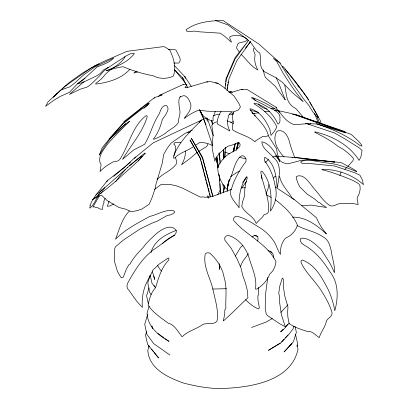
<?xml version="1.0" encoding="UTF-8"?>
<svg xmlns="http://www.w3.org/2000/svg" width="409" height="409" viewBox="0 0 409 409"><rect width="100%" height="100%" fill="white"/><g stroke="black" fill="none" stroke-linecap="round" stroke-linejoin="round"><path stroke-width="0.61" d="M224.74 157.097L224.991 152.015M225.149 148.84L225.211 147.572M224.909 157.133L225.379 147.634M185.461 150.967C185.589 155.819 184.086 160.665 181.545 164.766L189.694 158.707L197.368 152.22M225.395 85.205L225.569 83.303M225.681 82.035L225.962 78.871L235.093 57.679L248.744 40.159L235.129 58.881L226.509 78.62L224.976 88.482M258.703 287.512L258.411 294.874L257.859 295.896L257.982 300.16L259.372 307.88L258.401 308.897C253.447 306.985 249.286 303.36 245.492 299.725M320.763 122.812L320.861 121.764L320.431 120.865L316.433 113.789M223.432 192.746L224.551 186.586M227.205 191.458L227.833 185.108L228.902 180.834M273.483 257.885C274.229 254.383 271.484 250.891 267.931 250.671M267.767 277.379L265.329 296.014L265.257 308.805L266.126 313.621L267.271 315.426L279.848 323.836L285.799 327.006L284.869 325.441L281.433 314.802L279.618 302.486L279.485 296.085L278.744 293.442L279.792 286.06L282.312 278.074L282.905 278.376L283.411 279.766L283.534 287.813L284.833 296.188L287.962 306.995L287.639 312.011L287.839 316.852L289.076 323.427C294.393 327.573 301.162 329.393 307.486 331.479C312.271 330.62 315.569 335.416 319.291 337.64C320.661 332.236 324.72 327.895 326.085 322.384C326.402 318.151 332.19 317.65 332.088 312.997C329.971 304.981 325.671 297.634 321.249 290.676C315.114 280.789 305.83 273.146 301.039 262.435L301.08 260.886L302.277 260.012C315.267 264.659 322.052 277.931 328.09 289.414C331.326 296.3 333.442 303.248 334.807 310.707C338.345 297.742 338.785 282.829 329.905 271.76C324.337 262.752 317.793 254.291 309.035 248.171C306.004 245.472 300.349 244.5 300.18 239.602L300.845 238.263C308.79 237.281 315.37 244.362 320.866 249.214C325.692 256.74 331.116 263.974 334.235 272.445L334.536 271.903C334.7 264.603 332.169 257.69 331.137 250.564C330.037 245.165 328.105 239.224 322.798 236.653C314.95 231.392 305.267 229.996 297.011 225.528M227.169 88.676L227.45 86.79M227.634 85.532L227.823 84.274M228.007 83.012L228.191 81.754M227.041 90.849L228.948 78.871L236.755 60.813L250.543 41.585L245.507 48.104M261.555 178.943L261.561 175.584M173.84 155.834C174.546 152.087 177.399 148.027 174.459 144.556L173.656 144.04L174.878 142.567L180.763 142.542M236.627 148.569L237.235 145.553M237.481 144.341L237.726 143.135M235.303 143.932L233.723 151.243M207.787 144.055L207.501 145.415L206.269 146.79L198.442 151.575M236.448 150.282L238.135 142.26M227.184 188.794L228.933 180.752M227.174 189.633L229.51 179.045M233.769 149.551L235.139 143.482M232.977 152.01L234.715 144.612M268.146 135.558L276.612 148.866L277.21 153.002L279.659 161.581C275.559 153.932 270.973 143.815 261.847 141.775C262.087 148.61 269.47 152.501 273.411 157.414C282.645 164.786 278.826 177.307 277.409 187.189L277.169 187.445C276.208 176.816 275.099 163.237 264.991 157.301L264.378 157.946C263.606 161.069 266.637 163.14 267.864 165.65C271.75 171.78 273.841 178.764 275.109 185.865C277.619 194.587 275.523 203.846 270.405 211.177C272.041 197.711 271.315 181.76 261.924 171.105L261.09 171.32L260.789 172.261C263.028 185.466 269.72 198.084 268.447 211.842C267.69 213.779 265.773 214.198 264.066 214.715C262.189 218.304 258.493 220.313 256.244 223.493C253.539 216.044 245.252 213.544 241.796 206.489L242.45 202.112L244.546 196.095L244.853 188.585L245.743 183.079L247.246 178.094L246.944 176.749C240.047 185.303 238.759 197.118 239.122 207.782C235.18 201.775 227.184 195.41 231.862 187.705C234.556 178.784 239.331 170.727 244.664 163.171L245.119 162.859C248.13 159.674 243.759 153.217 240.068 156.765C233.907 163.181 233.319 172.726 229.464 180.497L228.928 180.972L228.135 183.626L227.399 188.753L226.612 189.111C221.238 183.222 217.746 175.308 217.7 167.261C220.926 160.374 226.438 154.387 233.539 151.437L234.51 147.168M266.003 193.641L267.956 189.06L268.902 184.546M296.929 346.454L297.66 343.841L295.549 334.429M149.152 306.111L147.087 313.151C147.516 326.418 158.385 335.385 169.086 341.418L165.052 338.55M150.042 275.344L147.787 282.962L149.73 292.578L151.182 294.613M147.634 314.434L144.73 324.214L146.79 334.194L153.697 343.606L169.904 355.038M150.967 252.803C153.712 241.111 165.64 234.214 176.248 230.456M149.075 346.172L147.802 350.39C149.034 369.025 168.426 377.732 183.759 383.136C195.839 386.168 208.099 388.586 220.604 388.55C248.34 387.712 291.034 382.231 298.008 349.25L297.077 345.032M149.05 287.808L146.601 295.84L148.349 303.867M339.833 175.558L341.091 171.933M146.616 331.592L145.522 335.063L147.598 344.398L158.569 357.931L154.265 352.543M230.134 92.72L230.528 91.514L232.435 92.301M293.989 326.152L292.936 329.148L288.882 334.271L281.203 342.578L268.401 350.355L280.354 343.141M236.601 149.403L239.107 142.373M183.15 84.678L185.824 84.126L186.744 84.356L186.887 84.929L184.991 87.725L187.394 87.306L187.133 87.582L206.617 81.897L210.18 81.539L217.91 83.267L223.605 87.117L234.101 96.11L238.795 103.339L240.436 106.887L238.401 109.955L233.15 112.071L228.017 111.253L221.739 111.749L207.046 111.166L198.697 110.128C193.59 112.184 188.718 114.883 184.449 118.375L184.515 118.007C187.491 113.748 192.256 109.275 190.614 103.533C189.311 100.45 187.675 96.417 184.024 95.548L180.594 96.698L179.439 97.695C178.222 101.299 179.193 105.082 179.413 108.784C181.345 113.574 178.181 117.94 178.258 122.761C175.108 127.485 169.623 129.31 165.655 133.083C162.092 135.635 158.217 137.695 154.106 139.213L153.247 139.106C158.155 133.37 160.538 126.217 162.496 119.055C164.822 116.084 167.276 112.976 168.058 109.106C167.987 107.582 167.368 105.9 165.829 105.333C160.42 106.146 160.696 112.511 157.925 115.992C152.409 124.939 150.159 135.41 144.582 144.295L133.682 149.939L122.531 159.392C130.88 145.374 142.209 132.91 147.138 117.03L147.061 115.813L145.911 115.788C132.102 126.453 129.045 145.476 119.73 159.541C117.414 162.46 113.508 160.573 111.11 163.068C107.051 165.405 103.078 168.012 100.047 171.616L101.008 165.487L100.972 163.999L100.256 163.268C97.731 155.926 103.83 149.694 107.536 144.07C114.576 136.212 122.225 128.62 129.663 121.217C116.805 129.668 106.713 141.77 99.295 155.164L102.184 147.731L107.501 141.187L123.119 123.682L141.713 109.137L147.557 105.456L149.162 103.37L148.201 103.329L143.682 106.647L123.436 122.823L108.947 139.091L112.782 136.304L117.772 131.877L125.67 123.554M240.298 266.54L242.823 261.264L248.498 253.616M199.377 122.296L201.223 120.696M253.963 48.114C252.031 51.018 256.152 53.196 254.899 56.289C254.055 61.105 255.681 65.762 257.803 69.995C250.937 66.299 246.576 59.463 240.993 54.244M215.318 111.478L213.917 115.297L213.421 115.675L213.033 117.409L213.13 120.619L212.348 120.967C207.297 119.459 201.77 116.202 200.257 110.819L200.645 110.415M109.111 201.167L107.347 206.269L109.822 205.998L113.768 203.907M254.889 115.926L255.042 115.619L254.608 115.272L254.914 115.885M309.731 124.699L310.375 123.62M220.241 190.047L217.614 195.011M233.672 111.948C231.704 115.261 232.68 119.06 233.309 122.582L232.302 125.839L232.609 129.817C239.684 134.581 248.57 135.895 254.914 141.811L255.722 140.747L262.854 136.361C264.705 136.161 266.919 136.954 268.35 135.313C265.436 124.627 255.686 117.966 249.904 109.106L250.277 108.728C260.267 111.366 266.515 121.187 270.196 130.272L269.94 130.768L271.055 135.374L274.782 130.793L276.878 126.887C271.934 116.872 263.335 109.546 254.086 103.809L254.214 103.17C264.935 105.123 273.539 114.142 277.808 123.968L278.289 124.07C279.833 122.945 280.257 120.906 279.853 119.111C281.53 111.32 270.845 109.034 265.743 105.778C261.07 103.16 255.978 101.156 251.632 98.022L251.832 97.414C261.821 100.849 271.239 105.911 279.725 112.178L276.77 108.748L276.356 107.424L247.021 89.423L241.29 89.387L232.583 92.102L230.819 92.025M105.128 198.345L103.661 201.693L104.167 202.056L102.971 205.231L102.439 209.393L99.689 208.927L97.909 207.798L95.261 207.363L94.423 206.668L92.823 207.133L99.479 195.799M235.287 256.136L240.691 247.179L242.91 245.466M106.672 181.882L107.383 180.666L124.535 167.199L134.167 158.314L153.288 142.802L201.775 120.041M100.747 193.733L104.689 187.654M101.856 189.71C97.178 195.267 95.512 203.621 89.883 208.135L89.765 207.291L90.369 205.676L89.965 205.569L91.718 201.545L95.931 194.955L107.383 180.666M257.302 241.08L257.967 240.001L257.972 238.36L257.706 236.78L256.714 235.712L254.643 235.298L252.067 237M138.247 160.972L142.347 155.987L139.679 157.588L129.648 165.594M242.603 182.557L246.673 176.892L244.73 179.362M115.691 181.622L119.546 176.371L125.507 169.341M129.377 210.998C121.724 218.887 119.459 229.454 115.461 239.234C125.328 229.403 137.736 223.007 149.801 216.412C157.572 214.638 164.674 209.689 172.797 210.405L174.638 211.504L174.495 212.588L172.951 213.702L171.023 214.745L167.02 215.584L157.225 221.167L151.678 223.294L140.088 228.958L123.861 239.725L115.583 246.601L114.857 248.079L114.367 252.92L114.367 260.042L114.903 262.849L117.444 271.418L120.752 277.169L121.606 277.849L123.257 277.21L126.427 269.056L128.861 264.792L130.067 263.989C133.4 257.69 138.339 252.506 143.232 247.399C147 242.082 151.831 237.92 156.56 233.462C161.601 229.398 171.345 223.171 176.299 230.625C176.698 233.83 173.856 235.932 171.294 237.184C164.985 241.392 158.83 246.157 152.511 250.482C141.698 258.984 134.454 270.87 127.884 282.737A6.508 5.015 -54.7 0 0 128.723 289.966L136.785 301.356L142.373 307.404C141.77 301.06 142.49 294.439 144.387 288.33C146.228 281.832 150.532 276.407 152.782 270.185L159.403 263.923L168.421 257.9L169.009 258.503L168.702 260.058C161.432 267.711 158.493 277.864 155.578 287.696C151.039 292.379 149.27 298.953 148.099 305.119C153.053 312.752 161.034 317.839 168.211 323.192C174.98 324.777 177.895 332.011 182.163 336.791C187.24 331.551 194.812 329.552 200.993 325.692C205.451 321.438 212.634 326.152 217.021 321.091C218.764 311.218 215.548 301.188 213.391 291.591C211.213 278.974 202.639 267.108 205.257 253.963L206.821 252.813L209.48 252.915C216.75 259.025 222.47 267.936 224.106 277.399C227.358 287.645 225.379 298.222 225.875 308.565L224.827 309.802L224.725 314.311L223.242 321.039C231.816 313.662 239.454 305.416 247.88 297.844L247.476 291.131L245.492 283.197L242.859 275.727L240.911 267.752L237.235 259.291L231.187 248.273L224.94 240.247L224.643 237.905L226.08 236.019L228.38 235.426C238.37 238.273 245.855 247.609 248.846 257.195C251.791 267.629 257.302 277.823 255.456 289.051L256.826 289.071C262.506 285.548 267.42 280.518 269.674 274.127C273.488 271.07 275.4 266.469 275.978 261.714C267.011 243.355 246.458 235.645 233.743 220.507L233.508 218.646L234.556 217.097L236.264 216.167C245.446 217.885 253.207 223.8 261.044 228.508A49.622 38.819 6 0 1 272.762 239.746C276.418 244.137 277.169 249.93 280.487 254.393C279.971 248.662 281.607 242.736 285.324 238.278C291.009 235.881 295.707 231.151 297.461 225.195C293.028 214.577 284.168 206.443 275.185 199.643M265.656 162.378L268.447 159.418M241.596 188.094L246.535 181.417M129.898 69.305C121.468 78.758 108.002 82.623 95.788 84.075L95.757 83.477L100.921 79.351L103.61 76.468C109.269 68.436 120.486 65.522 124.96 56.856L124.847 56.626M113.702 176.376L130.481 162.194M273.335 178.155L274.787 176.57L275.932 176.248M289.628 346.152L293.432 341.663L296.361 332.302L295.058 326.382M149.091 103.114L143.902 108.313M289.255 323.1L283.8 329.143L280.61 331.924L283.13 329.24M221.08 111.504C218.856 114.944 217.118 119.234 217.153 123.375L217.741 124.178L229.93 131.028C227.522 126.928 226.862 121.688 228.329 117.138L228.135 116.054L229.991 113.574L231.729 112.092M287.931 304.802L280.804 312.44M286.08 326.111L287.762 324.317M281.637 341.776L284.209 339.046M285.492 337.681L288.059 334.945M158.641 96.268L159.709 95.225L183.247 84.433M179.919 97.102L180.691 96.355M347.732 166.601L353.044 160.543L353.488 158.467C349.128 153.585 344.061 149.254 338.115 146.478C331.086 140.492 322.742 136.412 314.69 132.163L314.899 131.831C332.205 135.87 349.434 144.914 359.056 160.364L360.856 157.112L362.093 150.42L359.194 147.843L345.032 138.958L334.613 133.002L305.543 123.242M346.909 167.383L344.848 169.27M59.688 91.013L53.201 97.168L57.04 93.482M136.166 71.115L133.82 73.068L137.572 71.958M59.709 91.064L60.961 89.985L69.857 86.82L74.208 83.467L83.339 75.174L94.433 67.188L113.779 57.92C109.515 62.684 102.751 64.54 97.005 67.02C90.655 72.776 84.653 78.983 77.439 83.702L77.746 83.927L82.986 82.347L96.498 75.951L100.307 73.518L103.595 69.867L108.794 67.229L126.759 55.522L131.161 53.507L134.142 53.175L134.218 53.753C127.506 62.725 116.258 66.406 106.34 70.726L117.618 67.659L122.976 66.687C132.751 70.691 142.899 73.957 153.319 75.772C159.438 79.152 167 79.075 173.268 76.13C176.703 67.521 173.595 58.104 169.883 50.189L165.103 47.081L163.293 46.626L127.03 51.33L103.324 61.641L94.438 66.064L82.148 73.293L69.172 82.567L61.892 89.136M154.045 98.339L155.236 97.281L160.798 95.619L162.24 94.801L159.709 95.225M84.024 81.601L69.438 94.407L80.128 89.228L86.688 87.219L88.4 86.294L91.621 83.717L98.717 76.774L103.733 71.166L108.288 67.291M229.653 92.25L230.528 91.514L230.916 92.623M157.051 179.546C162.71 173.503 171.483 170.66 176.305 164.024L176.305 160.461L175.543 157.572M127.041 167.716L127.787 167.102M95.931 194.955C112.72 181.647 127.864 166.33 144.755 153.176L145.353 153.145C137.173 162.833 126.851 170.906 117.577 179.633A55.159 7.705 -42.9 0 1 102.255 192.174L92.281 199.735L99.837 195.681L101.785 195.476L107.24 200.635L118.947 207.481L125.2 209.06L131.238 211.657L136.437 210.799L141.749 209.168L149.132 204.28L152.03 197.721L155.374 187.685L156.013 184.055L162.133 163.641L163.707 154.444L167.005 148.615L171.156 143.012L185.016 133.452L192.194 130.169M316.898 122.173L317.358 121.805L317.476 120.742L314.511 113.63M123.861 121.688L154.474 97.628M154.689 189.372L161.381 184.249L170.19 184.459L176.213 185.814L182.209 187.982L199.653 196.77L200.758 197.143L203.263 196.867L205.067 197.348L206.826 196.949L207.47 197.7L208.36 197.818L209.643 196.887L211.811 196.632L231.673 189.321M275.911 107.741L276.356 107.424M134.167 158.314L136.059 157.076M230.466 176.714L237.537 172.025L239.331 171.565M85.077 78.364L77.26 83.973L69.438 92.362L60.716 96.192L53.697 100.343L45.578 106.35L48.093 101.78L64.78 86.468L90.66 68.298L99.085 63.978L94.438 66.064M195.436 145.318L200.154 142.255C204.423 142.726 209.009 143.303 212.619 145.778M272.292 318.493L266.448 321.929L251.535 327.491M193.35 146.678C187.48 150.987 179.756 152.613 174.822 157.976L173.876 158.15L173.293 157.731C177.874 142.076 190.921 131.192 201.816 119.771L206.913 117.92M275.257 156.054L275.712 156.115L280.196 160.778L282.077 162.199L285.099 163.309L288.018 163.851L300.508 160.538L307.425 159.525L334.802 162.107L292.997 157.337L275.257 156.054L272.726 157.133M230.763 122.628L233.242 121.499M231.724 114.356L233.473 113.6M233.539 151.437L236.131 149.98L239.766 146.601L240.144 144.541L239.73 143.605L238.575 142.777L237.332 142.925L233.994 144.454L227.905 146.238C222.629 150.297 217.021 154.53 214.761 161.141L212.24 148.968L212.194 144.142L213.043 135.609L212.803 131.499L211.77 125.374L212.951 123.825L214.781 122.434L216.739 121.846M292.006 157.69L292.997 157.337M213.319 115.711L217.895 114.229L219.659 114.218M295.232 157.92L296.367 157.577L341.178 162.624L352.118 168.416L356.806 171.376L355.646 171.264C346.847 167.624 337.834 164.029 328.269 163.135C319.388 162.445 309.552 158.559 300.912 161.463L301.05 162.869L302.829 163.395L308.821 163.416L334.465 165.972L354.736 172.731L359.869 175.149L362.297 179.663L363.422 184.653C352.241 174.474 337.031 169.229 322.001 169.367L322.031 169.704C332.635 172.184 342.834 176.34 352.885 180.389C355.702 182.394 360.891 183.365 360.13 187.859C360.283 190.512 359.291 193.007 358.545 195.507C355.692 197.685 357.993 201.688 358.131 204.602C352.89 203.048 347.307 203.477 341.883 203.616C337.706 202.762 334.552 207.077 330.211 205.783C323.478 201.673 319.582 194.5 314.27 188.886C309.991 183.917 304.316 173.13 296.54 176.386L296.152 177.864L298.028 183.411L299.971 187.066L307.2 194.127L314.669 199.05L318.468 202.44L319.731 202.721L322.18 204.745L326.556 207.496L311.269 205.144L301.847 205.528M274.659 108.38L271.116 108.85M258.887 112.71L252.501 113.707M280.39 63.19L258.831 43.998L222.956 20.45C210.323 20.747 196.606 22.014 186.09 29.734L186.448 31.053L189.761 31.738L194.198 31.058L199.459 31.81L220.293 33.17L224.781 36.391L231.346 42.26L231.065 40.839L230.016 38.988L229.725 37.516L230.078 36.554C235.548 34.325 243.34 35.307 247.675 39.668L247.164 40.399L245.165 41.467L239.654 42.802L238.033 43.553L236.463 47.853L239.408 52.337M264.735 111.693L269.623 111.125M277.921 110.563L278.652 110.849C282.951 116.478 287.322 122.659 294.511 124.704L308.938 123.569L317.052 124.06L345.661 132.93L291.54 113.569L277.921 110.563L274.603 110.773M228.687 92.025L229.756 91.928M226.438 288.713L212.568 289.025M292.445 217.143C305.973 216.816 316.975 225.349 326.454 233.953C322.389 229.076 318.913 223.677 316.494 217.792L294.076 199.377L275.288 187.01M292.44 114.177L294.127 114.142L351.254 134.403L358.857 141.565L361.387 144.643L361.996 146.115L360.119 145.655C347.123 135.507 331.934 128.983 316.418 123.697M245.42 187.787L241.223 187.813M168.211 49.561L174.888 49.724L175.952 50.051L179.582 57.112L180.267 59.331L179.853 61.539L178.769 63.068L173.759 63.037M233.534 114.162L229.291 114.183M187.736 132.209L190.103 132.327M206.617 81.897L207.823 82.03M217.91 83.267L215.528 82.966M245.998 158.845L239.05 157.23M250.318 110.548L257.246 111.677M264.827 162.015L266.014 162.255M241.29 89.387L243.007 89.75M229.495 153.82L224.751 151.938M267.138 109.096C263.723 108.293 260.272 106.785 258.156 103.881M227.041 120.89L229.316 121.524L233.524 123.63M294.572 114.239L345.201 131.657M215.441 20.481L227.936 24.883L248.514 40.399M251.816 112.72L254.628 113.825M254.076 235.19L258.028 236.888M291.985 198.324L294.076 199.377M271.121 197.409L266.336 194.786M278.912 176.504L279.746 177.031C281.499 185.318 288.432 191.356 292.461 198.569M157.992 333.529L164.045 337.834M270.533 251.453L271.888 252.537M249.659 41.406C253.289 45.01 254.986 50.435 259.838 53.093C261.325 58.901 258.703 66.432 263.851 71.422L275.942 77.69L282 81.999L292.338 92.598L303.192 101.698L296.223 92.766L290.318 84.315L283.064 73.139L276.714 61.422L273.406 58.359L277.374 61.002L279.853 62.935L292.706 83.579L303.887 99.346L308.734 105.246L313.151 112.332L316.914 116.611L318.683 117.705L311.842 105.594M174.403 69.75L182.47 77.705L184.249 80.266M283.969 157.03C278.084 150.517 272.169 141.182 276.249 132.306L277.716 130.962C284.255 128.988 287.987 136.534 289.47 141.693C290.625 147.122 292.875 152.189 294.613 157.434M284.955 69.121C293.504 78.712 301.525 89.044 308.401 99.903M253.6 98.216L255.364 100.44M174.607 65.783L184.791 76.631L191.31 86.325M282.951 67.01L282.389 66.166L284.102 67.592L307.031 97.286L308.698 100.159M297.905 86.238L298.636 87.127M174.95 70.271L185.788 83.584M151.529 349.112L153.482 351.561M154.147 285.487L154.909 286.458M155.435 287.721L151.99 283.304L150.149 275.001M303.8 117.787L296.361 109.126L294.245 107.587A8.655 2.94 53.6 0 1 290.047 103.927C285.84 98.763 286.188 91.483 284.771 85.261M208.38 196.903L207.649 195.855L208.61 198.063M191.392 138.288L202.368 156.918L212.966 196.647M309.828 102.362L312.113 106.314M308.989 100.665L311.321 104.689M312.972 107.802L316.142 113.288M191.274 138.288L202.695 158.564L212.869 196.724M185.691 78.313L184.791 76.631L185.313 77.746M307.629 123.267L308.325 124.576M182.47 77.705L187.782 87.777M199.295 109.602L202.838 116.32L212.455 145.083M200.778 111.739L202.838 116.32M199.628 109.929L205.967 124.581M316.944 116.453L319.444 123.165M207.343 118.477L213.334 135.676M206.422 118.38L207.45 121.386M276.239 77.741C279.628 85.087 282.256 92.49 285.283 99.965L275.191 86.187L265.364 77.393L264.004 73.492L263.539 69.898M211.714 120.404L212.844 124.034M211.295 120.374L212.614 124.648M151.749 326.009L152.583 328.79L152.066 326.31M200.947 160.277L200.461 158.426L189.981 139.904L200.083 157.925L210.267 196.99M201.269 161.514L203.856 171.402M204.178 172.639L205.471 177.583M205.799 178.82L206.279 180.671M206.606 181.908L207.9 186.852M208.222 188.089L209.193 191.795M209.515 193.033L210.482 196.739M215.819 157.889L218.196 167.7M153.881 275.947L154.663 279.495L152.414 271.668M148.779 345.37L149.06 347.169M216.356 157.097L217.925 167.792M218.846 174.086L219.863 181.003M219.03 153.191L220.2 161.397M219.071 153.104L219.418 155.624M216.877 156.882L218.263 166.949M217.041 157.746L218.202 166.565M219.607 177.271L219.858 179.162M219.296 264.24L219.449 265.502M219.602 266.765L219.751 268.028M222.961 184.152L223.657 191.755M219.219 264.056L219.71 269.766M219.336 263.769L219.444 265.037M219.551 266.305L219.715 268.207M219.331 175.773L220.415 193.544M223.329 149.633L223.677 159.188M220.016 183.615L220.39 193.789M223.498 149.392L223.81 158.309M219.607 152.772L219.95 163.482M219.689 153.268L219.761 155.803M220.303 190.139L220.333 193.968M224.25 185.308L224.265 189.137M161.407 271.08A62.076 32.403 0.7 0 1 157.501 265.139M162.301 243.641A59.571 31.007 1.1 0 1 174.592 235.257M291.903 343.473L284.158 351.873L291.903 343.473"/></g></svg>
